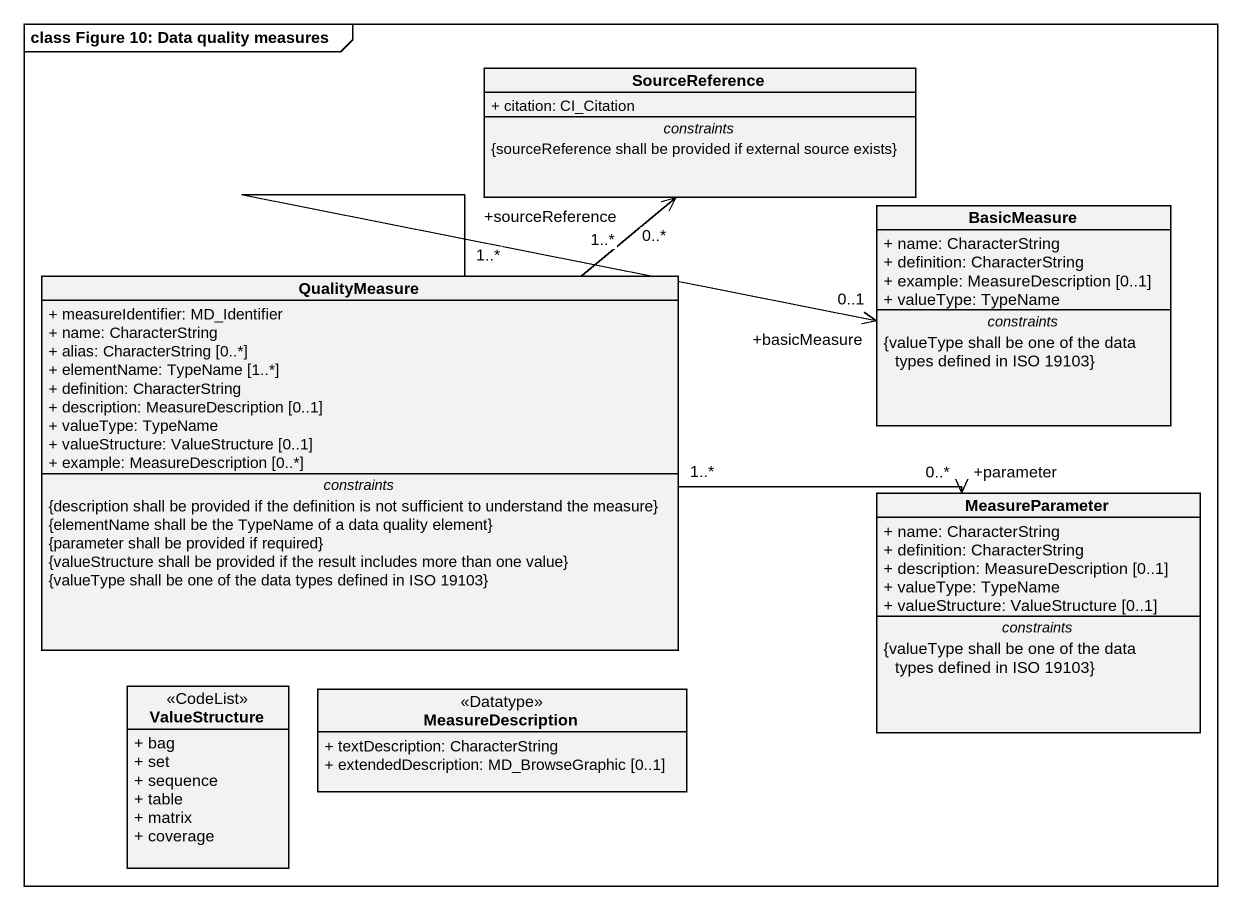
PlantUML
@startuml
mainframe class Figure 10: Data quality measures
hide circle
hide empty members
skinparam classAttributeIconSize 0
class SourceReference {
  + citation: CI_Citation
  -- constraints --
  {sourceReference shall be provided if external source exists}
}
class BasicMeasure {
  + name: CharacterString
  + definition: CharacterString
  + example: MeasureDescription [0..1]
  + valueType: TypeName
  -- constraints --
  {valueType shall be one of the data types defined in ISO 19103}
}
class QualityMeasure {
  + measureIdentifier: MD_Identifier
  + name: CharacterString
  + alias: CharacterString [0..*]
  + elementName: TypeName [1..*]
  + definition: CharacterString
  + description: MeasureDescription [0..1]
  + valueType: TypeName
  + valueStructure: ValueStructure [0..1]
  + example: MeasureDescription [0..*]
  -- constraints --
  {description shall be provided if the definition is not sufficient to understand the measure}
  {elementName shall be the TypeName of a data quality element}
  {parameter shall be provided if required}
  {valueStructure shall be provided if the result includes more than one value}
  {valueType shall be one of the data types defined in ISO 19103}
}
class MeasureParameter {
  + name: CharacterString
  + definition: CharacterString
  + description: MeasureDescription [0..1]
  + valueType: TypeName
  + valueStructure: ValueStructure [0..1]
  -- constraints --
  {valueType shall be one of the data types defined in ISO 19103}
}
class ValueStructure <<CodeList>> {
  + bag
  + set
  + sequence
  + table
  + matrix
  + coverage
}
class MeasureDescription <<Datatype>> {
  + textDescription: CharacterString
  + extendedDescription: MD_BrowseGraphic [0..1]
}
QualityMeasure "1..*" -up-> "+sourceReference\n0..*" SourceReference
QualityMeasure "1..*" -right-> "+basicMeasure\n0..1" BasicMeasure
QualityMeasure "1..*" -right-> "+parameter\n0..*" MeasureParameter
@enduml
